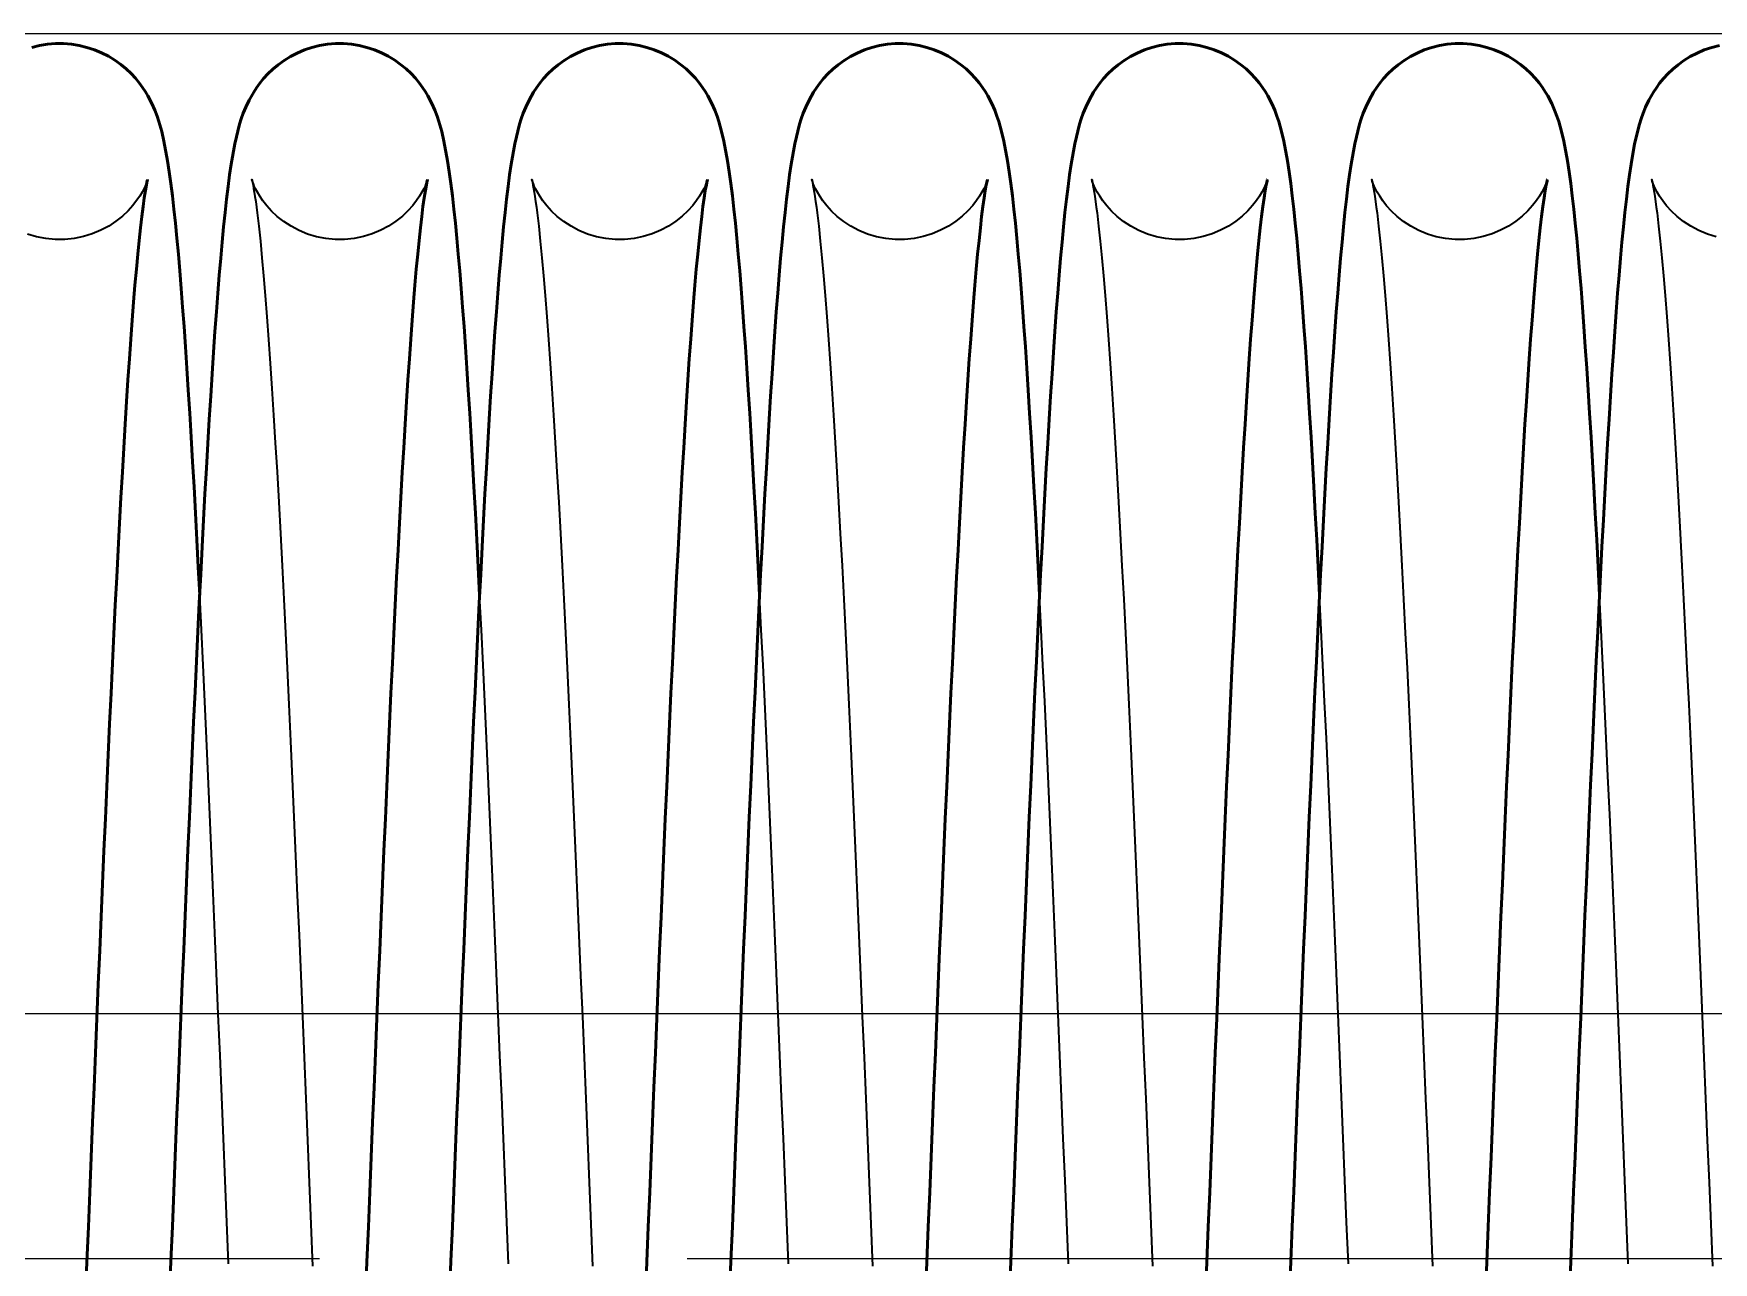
# Model space of a CAD drawing. Header units: millimetres. Extents: x 1448 to 104164, y -19509 to -89.
# Drawn here: x 4114.1 to 4182.7, y -1763.6 to -1713.4 of the extents above; entities that cross this region are included whole.
import ezdxf

# ---------------------------------------------------------------- set-up
doc = ezdxf.new("R2010")
doc.units = ezdxf.units.MM
doc.header["$LTSCALE"] = 60
doc.header["$MEASUREMENT"] = 0
doc.linetypes.add('CENTER', pattern=[2, 1.25, -0.25, 0.25, -0.25])
doc.layers.get('0').update_dxf_attribs({"linetype": 'CONTINUOUS'})
doc.layers.add('cen', color=14, linetype='CONTINUOUS')
doc.layers.add('가려진 것(ISO)', color=7, linetype='CONTINUOUS', lineweight=35)
doc.layers.add('가시적인 것(ISO)', color=7, linetype='CONTINUOUS', lineweight=50)

# ---------------------------------------------------------------- blocks, each defined once
blk = doc.blocks.new('토션스프링1234567')
at = {"layer": '가려진 것(ISO)', "flags": 128}
for points in [[(21463121.153, -50952963.042), (21463121.517, -50952962.933), (21463121.864, -50952962.79), (21463122.19, -50952962.618), (21463122.487, -50952962.424), (21463122.753, -50952962.215), (21463122.984, -50952961.997), (21463123.181, -50952961.781), (21463123.34, -50952961.577), (21463123.466, -50952961.391), (21463123.563, -50952961.228), (21463123.635, -50952961.09), (21463123.689, -50952960.978), (21463123.727, -50952960.888), (21463123.754, -50952960.819), (21463123.772, -50952960.769), (21463123.789, -50952960.715), (21463123.789, -50952960.714), (21463123.78, -50952960.754), (21463123.764, -50952960.829), (21463123.742, -50952960.936), (21463123.718, -50952961.07), (21463123.691, -50952961.228), (21463123.663, -50952961.408), (21463123.634, -50952961.61), (21463123.604, -50952961.832), (21463123.573, -50952962.074), (21463123.509, -50952962.615), (21463123.443, -50952963.225), (21463123.377, -50952963.901), (21463123.31, -50952964.643), (21463123.242, -50952965.447), (21463123.174, -50952966.312), (21463123.106, -50952967.234), (21463123.038, -50952968.211), (21463122.969, -50952969.239), (21463122.901, -50952970.323), (21463122.832, -50952971.459), (21463122.763, -50952972.645), (21463122.694, -50952973.878), (21463122.625, -50952975.155), (21463122.556, -50952976.474), (21463122.487, -50952977.832), (21463122.418, -50952979.225), (21463122.349, -50952980.658), (21463122.28, -50952982.129), (21463122.211, -50952983.633), (21463122.142, -50952985.169), (21463122.072, -50952986.732), (21463122.003, -50952988.319), (21463121.934, -50952989.926), (21463121.865, -50952991.551), (21463121.796, -50952993.196), (21463121.727, -50952994.86), (21463121.658, -50952996.54), (21463121.589, -50952998.233), (21463121.519, -50952999.935), (21463121.45, -50953001.642), (21463121.381, -50953003.351), (21463121.312, -50953005.058)], [(21463128.049, -50952960.709), (21463128.056, -50952960.734), (21463128.085, -50952960.816), (21463128.111, -50952960.885), (21463128.148, -50952960.974), (21463128.201, -50952961.086), (21463128.273, -50952961.222), (21463128.369, -50952961.383), (21463128.494, -50952961.568), (21463128.651, -50952961.771), (21463128.845, -50952961.987), (21463129.075, -50952962.205), (21463129.339, -50952962.415), (21463129.635, -50952962.609), (21463129.958, -50952962.782), (21463130.304, -50952962.926), (21463130.668, -50952963.038), (21463131.045, -50952963.114), (21463131.43, -50952963.154), (21463131.817, -50952963.155), (21463132.203, -50952963.117), (21463132.582, -50952963.042), (21463132.946, -50952962.933), (21463133.293, -50952962.79), (21463133.618, -50952962.618), (21463133.916, -50952962.424), (21463134.181, -50952962.215), (21463134.413, -50952961.997), (21463134.609, -50952961.781), (21463134.769, -50952961.577), (21463134.894, -50952961.391), (21463134.991, -50952961.228), (21463135.064, -50952961.09), (21463135.117, -50952960.978), (21463135.156, -50952960.888), (21463135.182, -50952960.819), (21463135.2, -50952960.769), (21463135.218, -50952960.715), (21463135.218, -50952960.714), (21463135.209, -50952960.754), (21463135.192, -50952960.829), (21463135.171, -50952960.936), (21463135.146, -50952961.07), (21463135.12, -50952961.228), (21463135.092, -50952961.408), (21463135.063, -50952961.61), (21463135.033, -50952961.832), (21463135.001, -50952962.074), (21463134.937, -50952962.615), (21463134.872, -50952963.225), (21463134.805, -50952963.901), (21463134.738, -50952964.643), (21463134.671, -50952965.447), (21463134.603, -50952966.312), (21463134.535, -50952967.234), (21463134.466, -50952968.211), (21463134.398, -50952969.239), (21463134.329, -50952970.323), (21463134.26, -50952971.459), (21463134.191, -50952972.645), (21463134.122, -50952973.878), (21463134.053, -50952975.155), (21463133.984, -50952976.474), (21463133.915, -50952977.832), (21463133.847, -50952979.225), (21463133.778, -50952980.658), (21463133.709, -50952982.129), (21463133.639, -50952983.633), (21463133.57, -50952985.169), (21463133.501, -50952986.732), (21463133.432, -50952988.319), (21463133.363, -50952989.926), (21463133.294, -50952991.551), (21463133.225, -50952993.196), (21463133.156, -50952994.86), (21463133.087, -50952996.54), (21463133.017, -50952998.233), (21463132.948, -50952999.935), (21463132.879, -50953001.642), (21463132.81, -50953003.351), (21463132.741, -50953005.058)], [(21463139.478, -50952960.709), (21463139.485, -50952960.734), (21463139.513, -50952960.816), (21463139.54, -50952960.885), (21463139.577, -50952960.974), (21463139.63, -50952961.086), (21463139.702, -50952961.222), (21463139.797, -50952961.383), (21463139.922, -50952961.568), (21463140.08, -50952961.771), (21463140.274, -50952961.987), (21463140.504, -50952962.205), (21463140.768, -50952962.415), (21463141.063, -50952962.609), (21463141.387, -50952962.782), (21463141.732, -50952962.926), (21463142.096, -50952963.038), (21463142.474, -50952963.114), (21463142.859, -50952963.154), (21463143.246, -50952963.155), (21463143.632, -50952963.117), (21463144.01, -50952963.042), (21463144.375, -50952962.933), (21463144.722, -50952962.79), (21463145.047, -50952962.618), (21463145.345, -50952962.424), (21463145.61, -50952962.215), (21463145.841, -50952961.997), (21463146.038, -50952961.781), (21463146.197, -50952961.577), (21463146.323, -50952961.391), (21463146.42, -50952961.228), (21463146.493, -50952961.09), (21463146.546, -50952960.978), (21463146.584, -50952960.888), (21463146.611, -50952960.819), (21463146.629, -50952960.769), (21463146.646, -50952960.715), (21463146.647, -50952960.714), (21463146.637, -50952960.754), (21463146.621, -50952960.829), (21463146.6, -50952960.936), (21463146.575, -50952961.07), (21463146.548, -50952961.228), (21463146.521, -50952961.408), (21463146.491, -50952961.61), (21463146.461, -50952961.832), (21463146.43, -50952962.074), (21463146.366, -50952962.615), (21463146.3, -50952963.225), (21463146.234, -50952963.901), (21463146.167, -50952964.643), (21463146.099, -50952965.447), (21463146.031, -50952966.312), (21463145.963, -50952967.234), (21463145.895, -50952968.211), (21463145.826, -50952969.239), (21463145.758, -50952970.323), (21463145.689, -50952971.459), (21463145.62, -50952972.645), (21463145.551, -50952973.878), (21463145.482, -50952975.155), (21463145.413, -50952976.474), (21463145.344, -50952977.832), (21463145.275, -50952979.225), (21463145.206, -50952980.658), (21463145.137, -50952982.129), (21463145.068, -50952983.633), (21463144.999, -50952985.169), (21463144.93, -50952986.732), (21463144.86, -50952988.319), (21463144.791, -50952989.926), (21463144.722, -50952991.551), (21463144.653, -50952993.196), (21463144.584, -50952994.86), (21463144.515, -50952996.54), (21463144.446, -50952998.233), (21463144.377, -50952999.935), (21463144.307, -50953001.642), (21463144.238, -50953003.351), (21463144.169, -50953005.058)], [(21463150.906, -50952960.709), (21463150.913, -50952960.734), (21463150.942, -50952960.816), (21463150.968, -50952960.885), (21463151.005, -50952960.974), (21463151.058, -50952961.086), (21463151.13, -50952961.222), (21463151.226, -50952961.383), (21463151.351, -50952961.568), (21463151.508, -50952961.771), (21463151.702, -50952961.987), (21463151.933, -50952962.205), (21463152.196, -50952962.415), (21463152.492, -50952962.609), (21463152.815, -50952962.782), (21463153.161, -50952962.926), (21463153.525, -50952963.038), (21463153.903, -50952963.114), (21463154.288, -50952963.154), (21463154.675, -50952963.155), (21463155.06, -50952963.117), (21463155.439, -50952963.042), (21463155.803, -50952962.933), (21463156.15, -50952962.79), (21463156.476, -50952962.618), (21463156.773, -50952962.424), (21463157.038, -50952962.215), (21463157.27, -50952961.997), (21463157.466, -50952961.781), (21463157.626, -50952961.577), (21463157.752, -50952961.391), (21463157.849, -50952961.228), (21463157.921, -50952961.09), (21463157.975, -50952960.978), (21463158.013, -50952960.888), (21463158.039, -50952960.819), (21463158.058, -50952960.769), (21463158.075, -50952960.715), (21463158.075, -50952960.714), (21463158.066, -50952960.754), (21463158.05, -50952960.829), (21463158.028, -50952960.936), (21463158.003, -50952961.07), (21463157.977, -50952961.228), (21463157.949, -50952961.408), (21463157.92, -50952961.61), (21463157.89, -50952961.832), (21463157.858, -50952962.074), (21463157.794, -50952962.615), (21463157.729, -50952963.225), (21463157.663, -50952963.901), (21463157.596, -50952964.643), (21463157.528, -50952965.447), (21463157.46, -50952966.312), (21463157.392, -50952967.234), (21463157.323, -50952968.211), (21463157.255, -50952969.239), (21463157.186, -50952970.323), (21463157.118, -50952971.459), (21463157.049, -50952972.645), (21463156.98, -50952973.878), (21463156.911, -50952975.155), (21463156.842, -50952976.474), (21463156.773, -50952977.832), (21463156.704, -50952979.225), (21463156.635, -50952980.658), (21463156.566, -50952982.129), (21463156.497, -50952983.633), (21463156.427, -50952985.169), (21463156.358, -50952986.732), (21463156.289, -50952988.319), (21463156.22, -50952989.926), (21463156.151, -50952991.551), (21463156.082, -50952993.196), (21463156.013, -50952994.86), (21463155.944, -50952996.54), (21463155.874, -50952998.233), (21463155.805, -50952999.935), (21463155.736, -50953001.642), (21463155.667, -50953003.351), (21463155.598, -50953005.058)], [(21463162.335, -50952960.709), (21463162.342, -50952960.734), (21463162.371, -50952960.816), (21463162.397, -50952960.885), (21463162.434, -50952960.974), (21463162.487, -50952961.086), (21463162.559, -50952961.222), (21463162.655, -50952961.383), (21463162.779, -50952961.568), (21463162.937, -50952961.771), (21463163.131, -50952961.987), (21463163.361, -50952962.205), (21463163.625, -50952962.415), (21463163.92, -50952962.609), (21463164.244, -50952962.782), (21463164.589, -50952962.926), (21463164.953, -50952963.038), (21463165.331, -50952963.114), (21463165.716, -50952963.154), (21463166.103, -50952963.155), (21463166.489, -50952963.117), (21463166.867, -50952963.042), (21463167.232, -50952962.933), (21463167.579, -50952962.79), (21463167.904, -50952962.618), (21463168.202, -50952962.424), (21463168.467, -50952962.215), (21463168.699, -50952961.997), (21463168.895, -50952961.781), (21463169.054, -50952961.577), (21463169.18, -50952961.391), (21463169.277, -50952961.228), (21463169.35, -50952961.09), (21463169.403, -50952960.978), (21463169.441, -50952960.888), (21463169.468, -50952960.819), (21463169.486, -50952960.769), (21463169.503, -50952960.715), (21463169.504, -50952960.714), (21463169.494, -50952960.754), (21463169.478, -50952960.829), (21463169.457, -50952960.936), (21463169.432, -50952961.07), (21463169.406, -50952961.228), (21463169.378, -50952961.408), (21463169.348, -50952961.61), (21463169.318, -50952961.832), (21463169.287, -50952962.074), (21463169.223, -50952962.615), (21463169.157, -50952963.225), (21463169.091, -50952963.901), (21463169.024, -50952964.643), (21463168.957, -50952965.447), (21463168.889, -50952966.312), (21463168.82, -50952967.234), (21463168.752, -50952968.211), (21463168.683, -50952969.239), (21463168.615, -50952970.323), (21463168.546, -50952971.459), (21463168.477, -50952972.645), (21463168.408, -50952973.878), (21463168.339, -50952975.155), (21463168.27, -50952976.474), (21463168.201, -50952977.832), (21463168.132, -50952979.225), (21463168.063, -50952980.658), (21463167.994, -50952982.129), (21463167.925, -50952983.633), (21463167.856, -50952985.169), (21463167.787, -50952986.732), (21463167.717, -50952988.319), (21463167.648, -50952989.926), (21463167.58, -50952991.551), (21463167.511, -50952993.196), (21463167.441, -50952994.86), (21463167.372, -50952996.54), (21463167.303, -50952998.233), (21463167.234, -50952999.935), (21463167.165, -50953001.642), (21463167.095, -50953003.351), (21463167.026, -50953005.058)], [(21463173.763, -50952960.709), (21463173.77, -50952960.734), (21463173.799, -50952960.816), (21463173.825, -50952960.885), (21463173.863, -50952960.974), (21463173.915, -50952961.086), (21463173.988, -50952961.222), (21463174.083, -50952961.383), (21463174.208, -50952961.568), (21463174.365, -50952961.771), (21463174.559, -50952961.987), (21463174.79, -50952962.205), (21463175.053, -50952962.415), (21463175.349, -50952962.609), (21463175.673, -50952962.782), (21463176.018, -50952962.926), (21463176.382, -50952963.038), (21463176.76, -50952963.114), (21463177.145, -50952963.154), (21463177.532, -50952963.155), (21463177.918, -50952963.117), (21463178.296, -50952963.042), (21463178.66, -50952962.933), (21463179.007, -50952962.79), (21463179.333, -50952962.618), (21463179.63, -50952962.424), (21463179.895, -50952962.215), (21463180.127, -50952961.997), (21463180.323, -50952961.781), (21463180.483, -50952961.577), (21463180.609, -50952961.391), (21463180.706, -50952961.228), (21463180.778, -50952961.09), (21463180.832, -50952960.978), (21463180.87, -50952960.888), (21463180.897, -50952960.819), (21463180.915, -50952960.769), (21463180.932, -50952960.715), (21463180.932, -50952960.714), (21463180.923, -50952960.754), (21463180.907, -50952960.829), (21463180.885, -50952960.936), (21463180.861, -50952961.07), (21463180.834, -50952961.228), (21463180.806, -50952961.408), (21463180.777, -50952961.61), (21463180.747, -50952961.832), (21463180.716, -50952962.074), (21463180.651, -50952962.615), (21463180.586, -50952963.225), (21463180.52, -50952963.901), (21463180.453, -50952964.643), (21463180.385, -50952965.447), (21463180.317, -50952966.312), (21463180.249, -50952967.234), (21463180.18, -50952968.211), (21463180.112, -50952969.239), (21463180.043, -50952970.323), (21463179.975, -50952971.459), (21463179.906, -50952972.645), (21463179.837, -50952973.878), (21463179.768, -50952975.155), (21463179.699, -50952976.474), (21463179.63, -50952977.832), (21463179.561, -50952979.225), (21463179.492, -50952980.658), (21463179.423, -50952982.129), (21463179.354, -50952983.633), (21463179.284, -50952985.169), (21463179.215, -50952986.732), (21463179.146, -50952988.319), (21463179.077, -50952989.926), (21463179.008, -50952991.551), (21463178.939, -50952993.196), (21463178.87, -50952994.86), (21463178.801, -50952996.54), (21463178.732, -50952998.233), (21463178.662, -50952999.935), (21463178.593, -50953001.642), (21463178.524, -50953003.351), (21463178.455, -50953005.058)], [(21463185.192, -50952960.709), (21463185.199, -50952960.734), (21463185.228, -50952960.816), (21463185.254, -50952960.885), (21463185.291, -50952960.974), (21463185.344, -50952961.086), (21463185.416, -50952961.222), (21463185.512, -50952961.383), (21463185.636, -50952961.568), (21463185.794, -50952961.771), (21463185.988, -50952961.987), (21463186.218, -50952962.205), (21463186.482, -50952962.415), (21463186.778, -50952962.609), (21463187.101, -50952962.782), (21463187.447, -50952962.926), (21463187.811, -50952963.038), (21463188.188, -50952963.114), (21463188.573, -50952963.154), (21463188.96, -50952963.155), (21463189.346, -50952963.117), (21463189.725, -50952963.042), (21463190.089, -50952962.933)], [(21463124.744, -50953004.967), (21463124.813, -50953003.26), (21463124.882, -50953001.557), (21463124.951, -50952999.854), (21463125.02, -50952998.153), (21463125.09, -50952996.459), (21463125.159, -50952994.776), (21463125.228, -50952993.106), (21463125.297, -50952991.453), (21463125.366, -50952989.821), (21463125.435, -50952988.213), (21463125.504, -50952986.627), (21463125.574, -50952985.062), (21463125.643, -50952983.522), (21463125.712, -50952982.01), (21463125.781, -50952980.53), (21463125.851, -50952979.083), (21463125.92, -50952977.675)], [(21463136.173, -50953004.967), (21463136.242, -50953003.26), (21463136.311, -50953001.557), (21463136.38, -50952999.854), (21463136.449, -50952998.153), (21463136.518, -50952996.459), (21463136.588, -50952994.776), (21463136.657, -50952993.106), (21463136.726, -50952991.453), (21463136.795, -50952989.821), (21463136.864, -50952988.213), (21463136.933, -50952986.627), (21463137.002, -50952985.062), (21463137.071, -50952983.522), (21463137.141, -50952982.01), (21463137.21, -50952980.53), (21463137.279, -50952979.083), (21463137.348, -50952977.675)], [(21463147.601, -50953004.967), (21463147.67, -50953003.26), (21463147.739, -50953001.557), (21463147.808, -50952999.854), (21463147.878, -50952998.153), (21463147.947, -50952996.459), (21463148.016, -50952994.776), (21463148.085, -50952993.106), (21463148.155, -50952991.453), (21463148.224, -50952989.821), (21463148.293, -50952988.213), (21463148.362, -50952986.627), (21463148.431, -50952985.062), (21463148.5, -50952983.522), (21463148.569, -50952982.01), (21463148.639, -50952980.53), (21463148.708, -50952979.083), (21463148.777, -50952977.675)], [(21463159.03, -50953004.967), (21463159.099, -50953003.26), (21463159.168, -50953001.557), (21463159.237, -50952999.854), (21463159.306, -50952998.153), (21463159.375, -50952996.459), (21463159.445, -50952994.776), (21463159.514, -50952993.106), (21463159.583, -50952991.453), (21463159.652, -50952989.821), (21463159.721, -50952988.213), (21463159.79, -50952986.627), (21463159.859, -50952985.062), (21463159.928, -50952983.522), (21463159.998, -50952982.01), (21463160.067, -50952980.53), (21463160.136, -50952979.083), (21463160.206, -50952977.675)], [(21463170.459, -50953004.967), (21463170.528, -50953003.26), (21463170.597, -50953001.557), (21463170.666, -50952999.854), (21463170.735, -50952998.153), (21463170.804, -50952996.459), (21463170.873, -50952994.776), (21463170.943, -50952993.106), (21463171.012, -50952991.453), (21463171.081, -50952989.821), (21463171.15, -50952988.213), (21463171.219, -50952986.627), (21463171.288, -50952985.062), (21463171.357, -50952983.522), (21463171.426, -50952982.01), (21463171.496, -50952980.53), (21463171.565, -50952979.083), (21463171.634, -50952977.675)], [(21463181.887, -50953004.967), (21463181.956, -50953003.26), (21463182.025, -50953001.557), (21463182.094, -50952999.854), (21463182.163, -50952998.153), (21463182.233, -50952996.459), (21463182.302, -50952994.776), (21463182.371, -50952993.106), (21463182.44, -50952991.453), (21463182.509, -50952989.821), (21463182.578, -50952988.213), (21463182.647, -50952986.627), (21463182.716, -50952985.062), (21463182.786, -50952983.522), (21463182.855, -50952982.01), (21463182.924, -50952980.53), (21463182.994, -50952979.083), (21463183.063, -50952977.675)]]:
    blk.add_lwpolyline(points, dxfattribs=at)
at = {"layer": '가시적인 것(ISO)', "flags": 128}
for points in [[(21463121.027, -50952955.243), (21463121.34, -50952955.321), (21463121.644, -50952955.422), (21463121.936, -50952955.546), (21463122.213, -50952955.688), (21463122.472, -50952955.848), (21463122.713, -50952956.022), (21463122.934, -50952956.206), (21463123.133, -50952956.396), (21463123.31, -50952956.587), (21463123.465, -50952956.776), (21463123.599, -50952956.961), (21463123.716, -50952957.138), (21463123.901, -50952957.463), (21463124.037, -50952957.751), (21463124.141, -50952958.006), (21463124.223, -50952958.238), (21463124.29, -50952958.453), (21463124.486, -50952959.252), (21463124.634, -50952960.076), (21463124.698, -50952960.519), (21463124.76, -50952960.993), (21463124.821, -50952961.504), (21463124.883, -50952962.053), (21463124.943, -50952962.637), (21463125.003, -50952963.259), (21463125.062, -50952963.916), (21463125.121, -50952964.61), (21463125.18, -50952965.341), (21463125.238, -50952966.107), (21463125.296, -50952966.912), (21463125.354, -50952967.754), (21463125.413, -50952968.633), (21463125.471, -50952969.547), (21463125.529, -50952970.496), (21463125.588, -50952971.477), (21463125.646, -50952972.49), (21463125.704, -50952973.532), (21463125.762, -50952974.604), (21463125.82, -50952975.703), (21463125.877, -50952976.828), (21463125.935, -50952977.979), (21463125.993, -50952979.16), (21463126.051, -50952980.367), (21463126.109, -50952981.599), (21463126.166, -50952982.854), (21463126.224, -50952984.13), (21463126.282, -50952985.425), (21463126.34, -50952986.737), (21463126.398, -50952988.065), (21463126.456, -50952989.407), (21463126.513, -50952990.762), (21463126.571, -50952992.132), (21463126.629, -50952993.517), (21463126.686, -50952994.914), (21463126.744, -50952996.321), (21463126.802, -50952997.736), (21463126.86, -50952999.157), (21463126.918, -50953000.582), (21463126.976, -50953002.009), (21463127.033, -50953003.435), (21463127.091, -50953004.859), (21463127.149, -50953006.284)], [(21463125.92, -50952977.675), (21463125.978, -50952976.528), (21463126.035, -50952975.411), (21463126.093, -50952974.321), (21463126.151, -50952973.258), (21463126.209, -50952972.225), (21463126.267, -50952971.222), (21463126.325, -50952970.25), (21463126.383, -50952969.312), (21463126.442, -50952968.407), (21463126.5, -50952967.539), (21463126.558, -50952966.707), (21463126.616, -50952965.913), (21463126.674, -50952965.157), (21463126.733, -50952964.437), (21463126.791, -50952963.754), (21463126.85, -50952963.107), (21463126.909, -50952962.495), (21463126.97, -50952961.919), (21463127.032, -50952961.376), (21463127.096, -50952960.868), (21463127.161, -50952960.394), (21463127.229, -50952959.952), (21463127.378, -50952959.142), (21463127.469, -50952958.749), (21463127.583, -50952958.34), (21463127.658, -50952958.116), (21463127.751, -50952957.873), (21463127.871, -50952957.6), (21463128.032, -50952957.291), (21463128.133, -50952957.124), (21463128.25, -50952956.947), (21463128.386, -50952956.762), (21463128.543, -50952956.572), (21463128.721, -50952956.38), (21463128.922, -50952956.191), (21463129.145, -50952956.008), (21463129.388, -50952955.835), (21463129.649, -50952955.676), (21463129.926, -50952955.535), (21463130.219, -50952955.414), (21463130.524, -50952955.314), (21463130.838, -50952955.238), (21463131.158, -50952955.187), (21463131.483, -50952955.162), (21463131.81, -50952955.163), (21463132.135, -50952955.19), (21463132.455, -50952955.243), (21463132.768, -50952955.321), (21463133.072, -50952955.422), (21463133.365, -50952955.546), (21463133.641, -50952955.688), (21463133.901, -50952955.848), (21463134.141, -50952956.022), (21463134.362, -50952956.206), (21463134.562, -50952956.396), (21463134.738, -50952956.587), (21463134.893, -50952956.776), (21463135.028, -50952956.961), (21463135.144, -50952957.138), (21463135.329, -50952957.463), (21463135.466, -50952957.751), (21463135.569, -50952958.006), (21463135.652, -50952958.238), (21463135.719, -50952958.453), (21463135.915, -50952959.252), (21463136.062, -50952960.076), (21463136.126, -50952960.519), (21463136.188, -50952960.993), (21463136.25, -50952961.504), (21463136.311, -50952962.053), (21463136.372, -50952962.637), (21463136.431, -50952963.259), (21463136.491, -50952963.916), (21463136.55, -50952964.61), (21463136.608, -50952965.341), (21463136.666, -50952966.107), (21463136.725, -50952966.912), (21463136.783, -50952967.754), (21463136.841, -50952968.633), (21463136.9, -50952969.547), (21463136.958, -50952970.496), (21463137.016, -50952971.477), (21463137.074, -50952972.49), (21463137.132, -50952973.532), (21463137.19, -50952974.604), (21463137.248, -50952975.703), (21463137.306, -50952976.828), (21463137.364, -50952977.979), (21463137.421, -50952979.16), (21463137.479, -50952980.367), (21463137.537, -50952981.599), (21463137.595, -50952982.854), (21463137.653, -50952984.13), (21463137.711, -50952985.425), (21463137.769, -50952986.737), (21463137.827, -50952988.065), (21463137.884, -50952989.407), (21463137.942, -50952990.762), (21463137.999, -50952992.132), (21463138.057, -50952993.517), (21463138.115, -50952994.914), (21463138.173, -50952996.321), (21463138.231, -50952997.736), (21463138.289, -50952999.157), (21463138.347, -50953000.582), (21463138.404, -50953002.009), (21463138.462, -50953003.435), (21463138.52, -50953004.859), (21463138.577, -50953006.284)], [(21463137.348, -50952977.675), (21463137.406, -50952976.528), (21463137.464, -50952975.411), (21463137.522, -50952974.321), (21463137.58, -50952973.258), (21463137.638, -50952972.225), (21463137.696, -50952971.222), (21463137.754, -50952970.25), (21463137.812, -50952969.312), (21463137.87, -50952968.407), (21463137.928, -50952967.539), (21463137.987, -50952966.707), (21463138.045, -50952965.913), (21463138.103, -50952965.157), (21463138.161, -50952964.437), (21463138.219, -50952963.754), (21463138.278, -50952963.107), (21463138.338, -50952962.495), (21463138.399, -50952961.919), (21463138.461, -50952961.376), (21463138.524, -50952960.868), (21463138.59, -50952960.394), (21463138.657, -50952959.952), (21463138.806, -50952959.142), (21463138.898, -50952958.749), (21463139.012, -50952958.34), (21463139.087, -50952958.116), (21463139.18, -50952957.873), (21463139.299, -50952957.6), (21463139.46, -50952957.291), (21463139.561, -50952957.124), (21463139.679, -50952956.947), (21463139.815, -50952956.762), (21463139.972, -50952956.572), (21463140.15, -50952956.38), (21463140.35, -50952956.191), (21463140.573, -50952956.008), (21463140.816, -50952955.835), (21463141.077, -50952955.676), (21463141.355, -50952955.535), (21463141.647, -50952955.414), (21463141.952, -50952955.314), (21463142.267, -50952955.238), (21463142.587, -50952955.187), (21463142.912, -50952955.162), (21463143.238, -50952955.163), (21463143.564, -50952955.19), (21463143.884, -50952955.243), (21463144.197, -50952955.321), (21463144.501, -50952955.422), (21463144.793, -50952955.546), (21463145.07, -50952955.688), (21463145.329, -50952955.848), (21463145.57, -50952956.022), (21463145.791, -50952956.206), (21463145.99, -50952956.396), (21463146.167, -50952956.587), (21463146.322, -50952956.776), (21463146.457, -50952956.961), (21463146.573, -50952957.138), (21463146.758, -50952957.463), (21463146.894, -50952957.751), (21463146.998, -50952958.006), (21463147.08, -50952958.238), (21463147.147, -50952958.453), (21463147.344, -50952959.252), (21463147.491, -50952960.076), (21463147.555, -50952960.519), (21463147.617, -50952960.993), (21463147.679, -50952961.504), (21463147.74, -50952962.053), (21463147.8, -50952962.637), (21463147.86, -50952963.259), (21463147.919, -50952963.916), (21463147.978, -50952964.61), (21463148.037, -50952965.341), (21463148.095, -50952966.107), (21463148.153, -50952966.912), (21463148.212, -50952967.754), (21463148.27, -50952968.633), (21463148.328, -50952969.547), (21463148.387, -50952970.496), (21463148.445, -50952971.477), (21463148.503, -50952972.49), (21463148.561, -50952973.532), (21463148.619, -50952974.604), (21463148.677, -50952975.703), (21463148.734, -50952976.828), (21463148.792, -50952977.979), (21463148.85, -50952979.16), (21463148.908, -50952980.367), (21463148.966, -50952981.599), (21463149.024, -50952982.854), (21463149.082, -50952984.13), (21463149.139, -50952985.425), (21463149.197, -50952986.737), (21463149.255, -50952988.065), (21463149.313, -50952989.407), (21463149.37, -50952990.762), (21463149.428, -50952992.132), (21463149.486, -50952993.517), (21463149.544, -50952994.914), (21463149.602, -50952996.321), (21463149.659, -50952997.736), (21463149.717, -50952999.157), (21463149.775, -50953000.582), (21463149.833, -50953002.009), (21463149.891, -50953003.435), (21463149.948, -50953004.859), (21463150.006, -50953006.284)], [(21463148.777, -50952977.675), (21463148.835, -50952976.528), (21463148.892, -50952975.411), (21463148.95, -50952974.321), (21463149.008, -50952973.258), (21463149.066, -50952972.225), (21463149.124, -50952971.222), (21463149.182, -50952970.25), (21463149.241, -50952969.312), (21463149.299, -50952968.407), (21463149.357, -50952967.539), (21463149.415, -50952966.707), (21463149.474, -50952965.913), (21463149.532, -50952965.157), (21463149.59, -50952964.437), (21463149.648, -50952963.754), (21463149.707, -50952963.107), (21463149.767, -50952962.495), (21463149.827, -50952961.919), (21463149.889, -50952961.376), (21463149.953, -50952960.868), (21463150.018, -50952960.394), (21463150.086, -50952959.952), (21463150.235, -50952959.142), (21463150.326, -50952958.749), (21463150.441, -50952958.34), (21463150.516, -50952958.116), (21463150.609, -50952957.873), (21463150.728, -50952957.6), (21463150.889, -50952957.291), (21463150.99, -50952957.124), (21463151.107, -50952956.947), (21463151.244, -50952956.762), (21463151.401, -50952956.572), (21463151.579, -50952956.38), (21463151.779, -50952956.191), (21463152.002, -50952956.008), (21463152.245, -50952955.835), (21463152.506, -50952955.676), (21463152.783, -50952955.535), (21463153.076, -50952955.414), (21463153.381, -50952955.314), (21463153.695, -50952955.238), (21463154.015, -50952955.187), (21463154.34, -50952955.162), (21463154.667, -50952955.163), (21463154.992, -50952955.19), (21463155.312, -50952955.243), (21463155.625, -50952955.321), (21463155.929, -50952955.422), (21463156.222, -50952955.546), (21463156.499, -50952955.688), (21463156.758, -50952955.848), (21463156.999, -50952956.022), (21463157.22, -50952956.206), (21463157.419, -50952956.396), (21463157.595, -50952956.587), (21463157.75, -50952956.776), (21463157.885, -50952956.961), (21463158.002, -50952957.138), (21463158.186, -50952957.463), (21463158.323, -50952957.751), (21463158.426, -50952958.006), (21463158.509, -50952958.238), (21463158.576, -50952958.453), (21463158.772, -50952959.252), (21463158.919, -50952960.076), (21463158.983, -50952960.519), (21463159.045, -50952960.993), (21463159.107, -50952961.504), (21463159.168, -50952962.053), (21463159.229, -50952962.637), (21463159.289, -50952963.259), (21463159.348, -50952963.916), (21463159.407, -50952964.61), (21463159.465, -50952965.341), (21463159.524, -50952966.107), (21463159.582, -50952966.912), (21463159.64, -50952967.754), (21463159.699, -50952968.633), (21463159.757, -50952969.547), (21463159.815, -50952970.496), (21463159.873, -50952971.477), (21463159.931, -50952972.49), (21463159.99, -50952973.532), (21463160.047, -50952974.604), (21463160.105, -50952975.703), (21463160.163, -50952976.828), (21463160.221, -50952977.979), (21463160.278, -50952979.16), (21463160.336, -50952980.367), (21463160.394, -50952981.599), (21463160.452, -50952982.854), (21463160.51, -50952984.13), (21463160.568, -50952985.425), (21463160.626, -50952986.737), (21463160.684, -50952988.065), (21463160.741, -50952989.407), (21463160.799, -50952990.762), (21463160.857, -50952992.132), (21463160.914, -50952993.517), (21463160.972, -50952994.914), (21463161.03, -50952996.321), (21463161.088, -50952997.736), (21463161.146, -50952999.157), (21463161.204, -50953000.582), (21463161.261, -50953002.009), (21463161.319, -50953003.435), (21463161.377, -50953004.859), (21463161.434, -50953006.284)], [(21463160.206, -50952977.675), (21463160.263, -50952976.528), (21463160.321, -50952975.411), (21463160.379, -50952974.321), (21463160.437, -50952973.258), (21463160.495, -50952972.225), (21463160.553, -50952971.222), (21463160.611, -50952970.25), (21463160.669, -50952969.312), (21463160.727, -50952968.407), (21463160.786, -50952967.539), (21463160.844, -50952966.707), (21463160.902, -50952965.913), (21463160.96, -50952965.157), (21463161.018, -50952964.437), (21463161.077, -50952963.754), (21463161.135, -50952963.107), (21463161.195, -50952962.495), (21463161.256, -50952961.919), (21463161.318, -50952961.376), (21463161.381, -50952960.868), (21463161.447, -50952960.394), (21463161.514, -50952959.952), (21463161.664, -50952959.142), (21463161.755, -50952958.749), (21463161.869, -50952958.34), (21463161.944, -50952958.116), (21463162.037, -50952957.873), (21463162.157, -50952957.6), (21463162.317, -50952957.291), (21463162.418, -50952957.124), (21463162.536, -50952956.947), (21463162.672, -50952956.762), (21463162.829, -50952956.572), (21463163.007, -50952956.38), (21463163.207, -50952956.191), (21463163.43, -50952956.008), (21463163.673, -50952955.835), (21463163.934, -50952955.676), (21463164.212, -50952955.535), (21463164.504, -50952955.414), (21463164.81, -50952955.314), (21463165.124, -50952955.238), (21463165.444, -50952955.187), (21463165.769, -50952955.162), (21463166.096, -50952955.163), (21463166.421, -50952955.19), (21463166.741, -50952955.243), (21463167.054, -50952955.321), (21463167.358, -50952955.422), (21463167.65, -50952955.546), (21463167.927, -50952955.688), (21463168.186, -50952955.848), (21463168.427, -50952956.022), (21463168.648, -50952956.206), (21463168.848, -50952956.396), (21463169.024, -50952956.587), (21463169.179, -50952956.776), (21463169.314, -50952956.961), (21463169.43, -50952957.138), (21463169.615, -50952957.463), (21463169.751, -50952957.751), (21463169.855, -50952958.006), (21463169.937, -50952958.238), (21463170.004, -50952958.453), (21463170.201, -50952959.252), (21463170.348, -50952960.076), (21463170.412, -50952960.519), (21463170.474, -50952960.993), (21463170.536, -50952961.504), (21463170.597, -50952962.053), (21463170.657, -50952962.637), (21463170.717, -50952963.259), (21463170.776, -50952963.916), (21463170.835, -50952964.61), (21463170.894, -50952965.341), (21463170.952, -50952966.107), (21463171.01, -50952966.912), (21463171.069, -50952967.754), (21463171.127, -50952968.633), (21463171.185, -50952969.547), (21463171.244, -50952970.496), (21463171.302, -50952971.477), (21463171.36, -50952972.49), (21463171.418, -50952973.532), (21463171.476, -50952974.604), (21463171.534, -50952975.703), (21463171.592, -50952976.828), (21463171.649, -50952977.979), (21463171.707, -50952979.16), (21463171.765, -50952980.367), (21463171.823, -50952981.599), (21463171.881, -50952982.854), (21463171.939, -50952984.13), (21463171.997, -50952985.425), (21463172.054, -50952986.737), (21463172.112, -50952988.065), (21463172.17, -50952989.407), (21463172.227, -50952990.762), (21463172.285, -50952992.132), (21463172.343, -50952993.517), (21463172.401, -50952994.914), (21463172.459, -50952996.321), (21463172.517, -50952997.736), (21463172.574, -50952999.157), (21463172.632, -50953000.582), (21463172.69, -50953002.009), (21463172.748, -50953003.435), (21463172.805, -50953004.859), (21463172.863, -50953006.284)], [(21463171.634, -50952977.675), (21463171.692, -50952976.528), (21463171.75, -50952975.411), (21463171.807, -50952974.321), (21463171.865, -50952973.258), (21463171.923, -50952972.225), (21463171.981, -50952971.222), (21463172.039, -50952970.25), (21463172.098, -50952969.312), (21463172.156, -50952968.407), (21463172.214, -50952967.539), (21463172.272, -50952966.707), (21463172.331, -50952965.913), (21463172.389, -50952965.157), (21463172.447, -50952964.437), (21463172.505, -50952963.754), (21463172.564, -50952963.107), (21463172.624, -50952962.495), (21463172.684, -50952961.919), (21463172.746, -50952961.376), (21463172.81, -50952960.868), (21463172.875, -50952960.394), (21463172.943, -50952959.952), (21463173.092, -50952959.142), (21463173.184, -50952958.749), (21463173.298, -50952958.34), (21463173.373, -50952958.116), (21463173.466, -50952957.873), (21463173.585, -50952957.6), (21463173.746, -50952957.291), (21463173.847, -50952957.124), (21463173.964, -50952956.947), (21463174.101, -50952956.762), (21463174.258, -50952956.572), (21463174.436, -50952956.38), (21463174.636, -50952956.191), (21463174.859, -50952956.008), (21463175.102, -50952955.835), (21463175.363, -50952955.676), (21463175.64, -50952955.535), (21463175.933, -50952955.414), (21463176.238, -50952955.314), (21463176.552, -50952955.238), (21463176.872, -50952955.187), (21463177.197, -50952955.162), (21463177.524, -50952955.163), (21463177.849, -50952955.19), (21463178.169, -50952955.243), (21463178.482, -50952955.321), (21463178.787, -50952955.422), (21463179.079, -50952955.546), (21463179.356, -50952955.688), (21463179.615, -50952955.848), (21463179.856, -50952956.022), (21463180.077, -50952956.206), (21463180.276, -50952956.396), (21463180.453, -50952956.587), (21463180.607, -50952956.776), (21463180.742, -50952956.961), (21463180.859, -50952957.138), (21463181.043, -50952957.463), (21463181.18, -50952957.751), (21463181.283, -50952958.006), (21463181.366, -50952958.238), (21463181.433, -50952958.453), (21463181.629, -50952959.252), (21463181.777, -50952960.076), (21463181.841, -50952960.519), (21463181.902, -50952960.993), (21463181.964, -50952961.504), (21463182.026, -50952962.053), (21463182.086, -50952962.637), (21463182.146, -50952963.259), (21463182.205, -50952963.916), (21463182.264, -50952964.61), (21463182.322, -50952965.341), (21463182.381, -50952966.107), (21463182.439, -50952966.912), (21463182.497, -50952967.754), (21463182.556, -50952968.633), (21463182.614, -50952969.547), (21463182.672, -50952970.496), (21463182.73, -50952971.477), (21463182.789, -50952972.49), (21463182.847, -50952973.532), (21463182.905, -50952974.604), (21463182.962, -50952975.703), (21463183.02, -50952976.828), (21463183.078, -50952977.979), (21463183.136, -50952979.16), (21463183.193, -50952980.367), (21463183.251, -50952981.599), (21463183.309, -50952982.854), (21463183.367, -50952984.13), (21463183.425, -50952985.425), (21463183.483, -50952986.737), (21463183.541, -50952988.065), (21463183.598, -50952989.407), (21463183.656, -50952990.762), (21463183.714, -50952992.132), (21463183.771, -50952993.517), (21463183.829, -50952994.914), (21463183.887, -50952996.321), (21463183.945, -50952997.736), (21463184.003, -50952999.157), (21463184.061, -50953000.582), (21463184.119, -50953002.009), (21463184.176, -50953003.435), (21463184.234, -50953004.859), (21463184.292, -50953006.284)], [(21463183.063, -50952977.675), (21463183.12, -50952976.528), (21463183.178, -50952975.411), (21463183.236, -50952974.321), (21463183.294, -50952973.258), (21463183.352, -50952972.225), (21463183.41, -50952971.222), (21463183.468, -50952970.25), (21463183.526, -50952969.312), (21463183.585, -50952968.407), (21463183.643, -50952967.539), (21463183.701, -50952966.707), (21463183.759, -50952965.913), (21463183.817, -50952965.157), (21463183.875, -50952964.437), (21463183.934, -50952963.754), (21463183.993, -50952963.107), (21463184.052, -50952962.495), (21463184.113, -50952961.919), (21463184.175, -50952961.376), (21463184.239, -50952960.868), (21463184.304, -50952960.394), (21463184.371, -50952959.952), (21463184.521, -50952959.142), (21463184.612, -50952958.749), (21463184.726, -50952958.34), (21463184.801, -50952958.116), (21463184.894, -50952957.873), (21463185.014, -50952957.6), (21463185.175, -50952957.291), (21463185.276, -50952957.124), (21463185.393, -50952956.947), (21463185.529, -50952956.762), (21463185.686, -50952956.572), (21463185.864, -50952956.38), (21463186.065, -50952956.191), (21463186.287, -50952956.008), (21463186.53, -50952955.835), (21463186.791, -50952955.676), (21463187.069, -50952955.535), (21463187.362, -50952955.414), (21463187.667, -50952955.314), (21463187.981, -50952955.238), (21463188.301, -50952955.187), (21463188.626, -50952955.162), (21463188.953, -50952955.163), (21463189.278, -50952955.19), (21463189.598, -50952955.243), (21463189.911, -50952955.321)], [(21463130.578, -50953006.309), (21463130.521, -50953004.883), (21463130.463, -50953003.459), (21463130.405, -50953002.034), (21463130.348, -50953000.608), (21463130.29, -50952999.185), (21463130.232, -50952997.765), (21463130.174, -50952996.351), (21463130.116, -50952994.946), (21463130.058, -50952993.551), (21463130, -50952992.169), (21463129.943, -50952990.801), (21463129.885, -50952989.45), (21463129.828, -50952988.112), (21463129.77, -50952986.789), (21463129.712, -50952985.481), (21463129.654, -50952984.192), (21463129.596, -50952982.922), (21463129.538, -50952981.674), (21463129.481, -50952980.45), (21463129.423, -50952979.252), (21463129.365, -50952978.081), (21463129.308, -50952976.939), (21463129.25, -50952975.825), (21463129.193, -50952974.738), (21463129.135, -50952973.68), (21463129.077, -50952972.653), (21463129.02, -50952971.657), (21463128.962, -50952970.696), (21463128.904, -50952969.769), (21463128.847, -50952968.88), (21463128.79, -50952968.03), (21463128.733, -50952967.219), (21463128.676, -50952966.446), (21463128.618, -50952965.712), (21463128.561, -50952965.017), (21463128.504, -50952964.365), (21463128.448, -50952963.757), (21463128.392, -50952963.195), (21463128.338, -50952962.682), (21463128.285, -50952962.218), (21463128.233, -50952961.808), (21463128.183, -50952961.451), (21463128.136, -50952961.153), (21463128.095, -50952960.921), (21463128.077, -50952960.833), (21463128.063, -50952960.766), (21463128.053, -50952960.724), (21463128.049, -50952960.709)], [(21463142.007, -50953006.309), (21463141.949, -50953004.883), (21463141.892, -50953003.459), (21463141.834, -50953002.034), (21463141.776, -50953000.608), (21463141.718, -50952999.185), (21463141.66, -50952997.765), (21463141.603, -50952996.351), (21463141.545, -50952994.946), (21463141.487, -50952993.551), (21463141.429, -50952992.169), (21463141.371, -50952990.801), (21463141.314, -50952989.45), (21463141.256, -50952988.112), (21463141.198, -50952986.789), (21463141.141, -50952985.481), (21463141.083, -50952984.192), (21463141.025, -50952982.922), (21463140.967, -50952981.674), (21463140.909, -50952980.45), (21463140.851, -50952979.252), (21463140.794, -50952978.081), (21463140.736, -50952976.939), (21463140.679, -50952975.825), (21463140.621, -50952974.738), (21463140.563, -50952973.68), (21463140.506, -50952972.653), (21463140.448, -50952971.657), (21463140.39, -50952970.696), (21463140.333, -50952969.769), (21463140.276, -50952968.88), (21463140.218, -50952968.03), (21463140.161, -50952967.219), (21463140.104, -50952966.446), (21463140.047, -50952965.712), (21463139.99, -50952965.017), (21463139.933, -50952964.365), (21463139.876, -50952963.757), (21463139.821, -50952963.195), (21463139.766, -50952962.682), (21463139.713, -50952962.218), (21463139.662, -50952961.808), (21463139.612, -50952961.451), (21463139.565, -50952961.153), (21463139.523, -50952960.921), (21463139.506, -50952960.833), (21463139.491, -50952960.766), (21463139.481, -50952960.724), (21463139.478, -50952960.709)], [(21463153.435, -50953006.309), (21463153.378, -50953004.883), (21463153.32, -50953003.459), (21463153.263, -50953002.034), (21463153.205, -50953000.608), (21463153.147, -50952999.185), (21463153.089, -50952997.765), (21463153.031, -50952996.351), (21463152.973, -50952994.946), (21463152.915, -50952993.551), (21463152.858, -50952992.169), (21463152.8, -50952990.801), (21463152.742, -50952989.45), (21463152.685, -50952988.112), (21463152.627, -50952986.789), (21463152.569, -50952985.481), (21463152.511, -50952984.192), (21463152.453, -50952982.922), (21463152.396, -50952981.674), (21463152.338, -50952980.45), (21463152.28, -50952979.252), (21463152.222, -50952978.081), (21463152.165, -50952976.939), (21463152.107, -50952975.825), (21463152.05, -50952974.738), (21463151.992, -50952973.68), (21463151.934, -50952972.653), (21463151.877, -50952971.657), (21463151.819, -50952970.696), (21463151.762, -50952969.769), (21463151.704, -50952968.88), (21463151.647, -50952968.03), (21463151.59, -50952967.219), (21463151.533, -50952966.446), (21463151.475, -50952965.712), (21463151.418, -50952965.017), (21463151.361, -50952964.365), (21463151.305, -50952963.757), (21463151.249, -50952963.195), (21463151.195, -50952962.682), (21463151.142, -50952962.218), (21463151.09, -50952961.808), (21463151.04, -50952961.451), (21463150.993, -50952961.153), (21463150.952, -50952960.921), (21463150.934, -50952960.833), (21463150.92, -50952960.766), (21463150.91, -50952960.724), (21463150.906, -50952960.709)], [(21463164.864, -50953006.309), (21463164.806, -50953004.883), (21463164.749, -50953003.459), (21463164.691, -50953002.034), (21463164.633, -50953000.608), (21463164.575, -50952999.185), (21463164.518, -50952997.765), (21463164.46, -50952996.351), (21463164.402, -50952994.946), (21463164.344, -50952993.551), (21463164.286, -50952992.169), (21463164.228, -50952990.801), (21463164.171, -50952989.45), (21463164.113, -50952988.112), (21463164.056, -50952986.789), (21463163.998, -50952985.481), (21463163.94, -50952984.192), (21463163.882, -50952982.922), (21463163.824, -50952981.674), (21463163.766, -50952980.45), (21463163.709, -50952979.252), (21463163.651, -50952978.081), (21463163.594, -50952976.939), (21463163.536, -50952975.825), (21463163.478, -50952974.738), (21463163.421, -50952973.68), (21463163.363, -50952972.653), (21463163.305, -50952971.657), (21463163.248, -50952970.696), (21463163.19, -50952969.769), (21463163.133, -50952968.88), (21463163.076, -50952968.03), (21463163.019, -50952967.219), (21463162.961, -50952966.446), (21463162.904, -50952965.712), (21463162.847, -50952965.017), (21463162.79, -50952964.365), (21463162.734, -50952963.757), (21463162.678, -50952963.195), (21463162.624, -50952962.682), (21463162.57, -50952962.218), (21463162.519, -50952961.808), (21463162.469, -50952961.451), (21463162.422, -50952961.153), (21463162.38, -50952960.921), (21463162.363, -50952960.833), (21463162.348, -50952960.766), (21463162.339, -50952960.724), (21463162.335, -50952960.709)], [(21463176.293, -50953006.309), (21463176.235, -50953004.883), (21463176.177, -50953003.459), (21463176.12, -50953002.034), (21463176.062, -50953000.608), (21463176.004, -50952999.185), (21463175.946, -50952997.765), (21463175.888, -50952996.351), (21463175.83, -50952994.946), (21463175.772, -50952993.551), (21463175.715, -50952992.169), (21463175.657, -50952990.801), (21463175.6, -50952989.45), (21463175.542, -50952988.112), (21463175.484, -50952986.789), (21463175.426, -50952985.481), (21463175.368, -50952984.192), (21463175.311, -50952982.922), (21463175.253, -50952981.674), (21463175.195, -50952980.45), (21463175.137, -50952979.252), (21463175.08, -50952978.081), (21463175.022, -50952976.939), (21463174.965, -50952975.825), (21463174.907, -50952974.738), (21463174.849, -50952973.68), (21463174.791, -50952972.653), (21463174.734, -50952971.657), (21463174.676, -50952970.696), (21463174.619, -50952969.769), (21463174.561, -50952968.88), (21463174.504, -50952968.03), (21463174.447, -50952967.219), (21463174.39, -50952966.446), (21463174.333, -50952965.712), (21463174.275, -50952965.017), (21463174.219, -50952964.365), (21463174.162, -50952963.757), (21463174.107, -50952963.195), (21463174.052, -50952962.682), (21463173.999, -50952962.218), (21463173.947, -50952961.808), (21463173.897, -50952961.451), (21463173.85, -50952961.153), (21463173.809, -50952960.921), (21463173.791, -50952960.833), (21463173.777, -50952960.766), (21463173.767, -50952960.724), (21463173.763, -50952960.709)], [(21463187.721, -50953006.309), (21463187.663, -50953004.883), (21463187.606, -50953003.459), (21463187.548, -50953002.034), (21463187.49, -50953000.608), (21463187.433, -50952999.185), (21463187.375, -50952997.765), (21463187.317, -50952996.351), (21463187.259, -50952994.946), (21463187.201, -50952993.551), (21463187.143, -50952992.169), (21463187.086, -50952990.801), (21463187.028, -50952989.45), (21463186.97, -50952988.112), (21463186.913, -50952986.789), (21463186.855, -50952985.481), (21463186.797, -50952984.192), (21463186.739, -50952982.922), (21463186.681, -50952981.674), (21463186.623, -50952980.45), (21463186.566, -50952979.252), (21463186.508, -50952978.081), (21463186.451, -50952976.939), (21463186.393, -50952975.825), (21463186.335, -50952974.738), (21463186.278, -50952973.68), (21463186.22, -50952972.653), (21463186.162, -50952971.657), (21463186.105, -50952970.696), (21463186.047, -50952969.769), (21463185.99, -50952968.88), (21463185.933, -50952968.03), (21463185.876, -50952967.219), (21463185.819, -50952966.446), (21463185.761, -50952965.712), (21463185.704, -50952965.017), (21463185.647, -50952964.365), (21463185.591, -50952963.757), (21463185.535, -50952963.195), (21463185.481, -50952962.682), (21463185.427, -50952962.218), (21463185.376, -50952961.808), (21463185.326, -50952961.451), (21463185.279, -50952961.153), (21463185.238, -50952960.921), (21463185.22, -50952960.833), (21463185.205, -50952960.766), (21463185.196, -50952960.724), (21463185.192, -50952960.709)]]:
    blk.add_lwpolyline(points, dxfattribs=at)

msp = doc.modelspace()

# ---------------------------------------------------------------- linework, layer by layer
at = {"color": 3}
for p, q in [((2830.755, -1713.431), (5130.755, -1713.431)), ((2630.755, -1753.431), (5402.629, -1753.431))]:
    msp.add_line(p, q, dxfattribs=at)
at = {"layer": 'cen', "linetype": 'CENTER'}
msp.add_line((2580.755, -1763.431), (5452.629, -1763.431), dxfattribs=at)

# ---------------------------------------------------------------- block references
at = {"xscale": -1}
msp.add_blockref('토션스프링1234567', (21467303.922, 50951241.322), dxfattribs=at)

doc.saveas('drawing.dxf')
